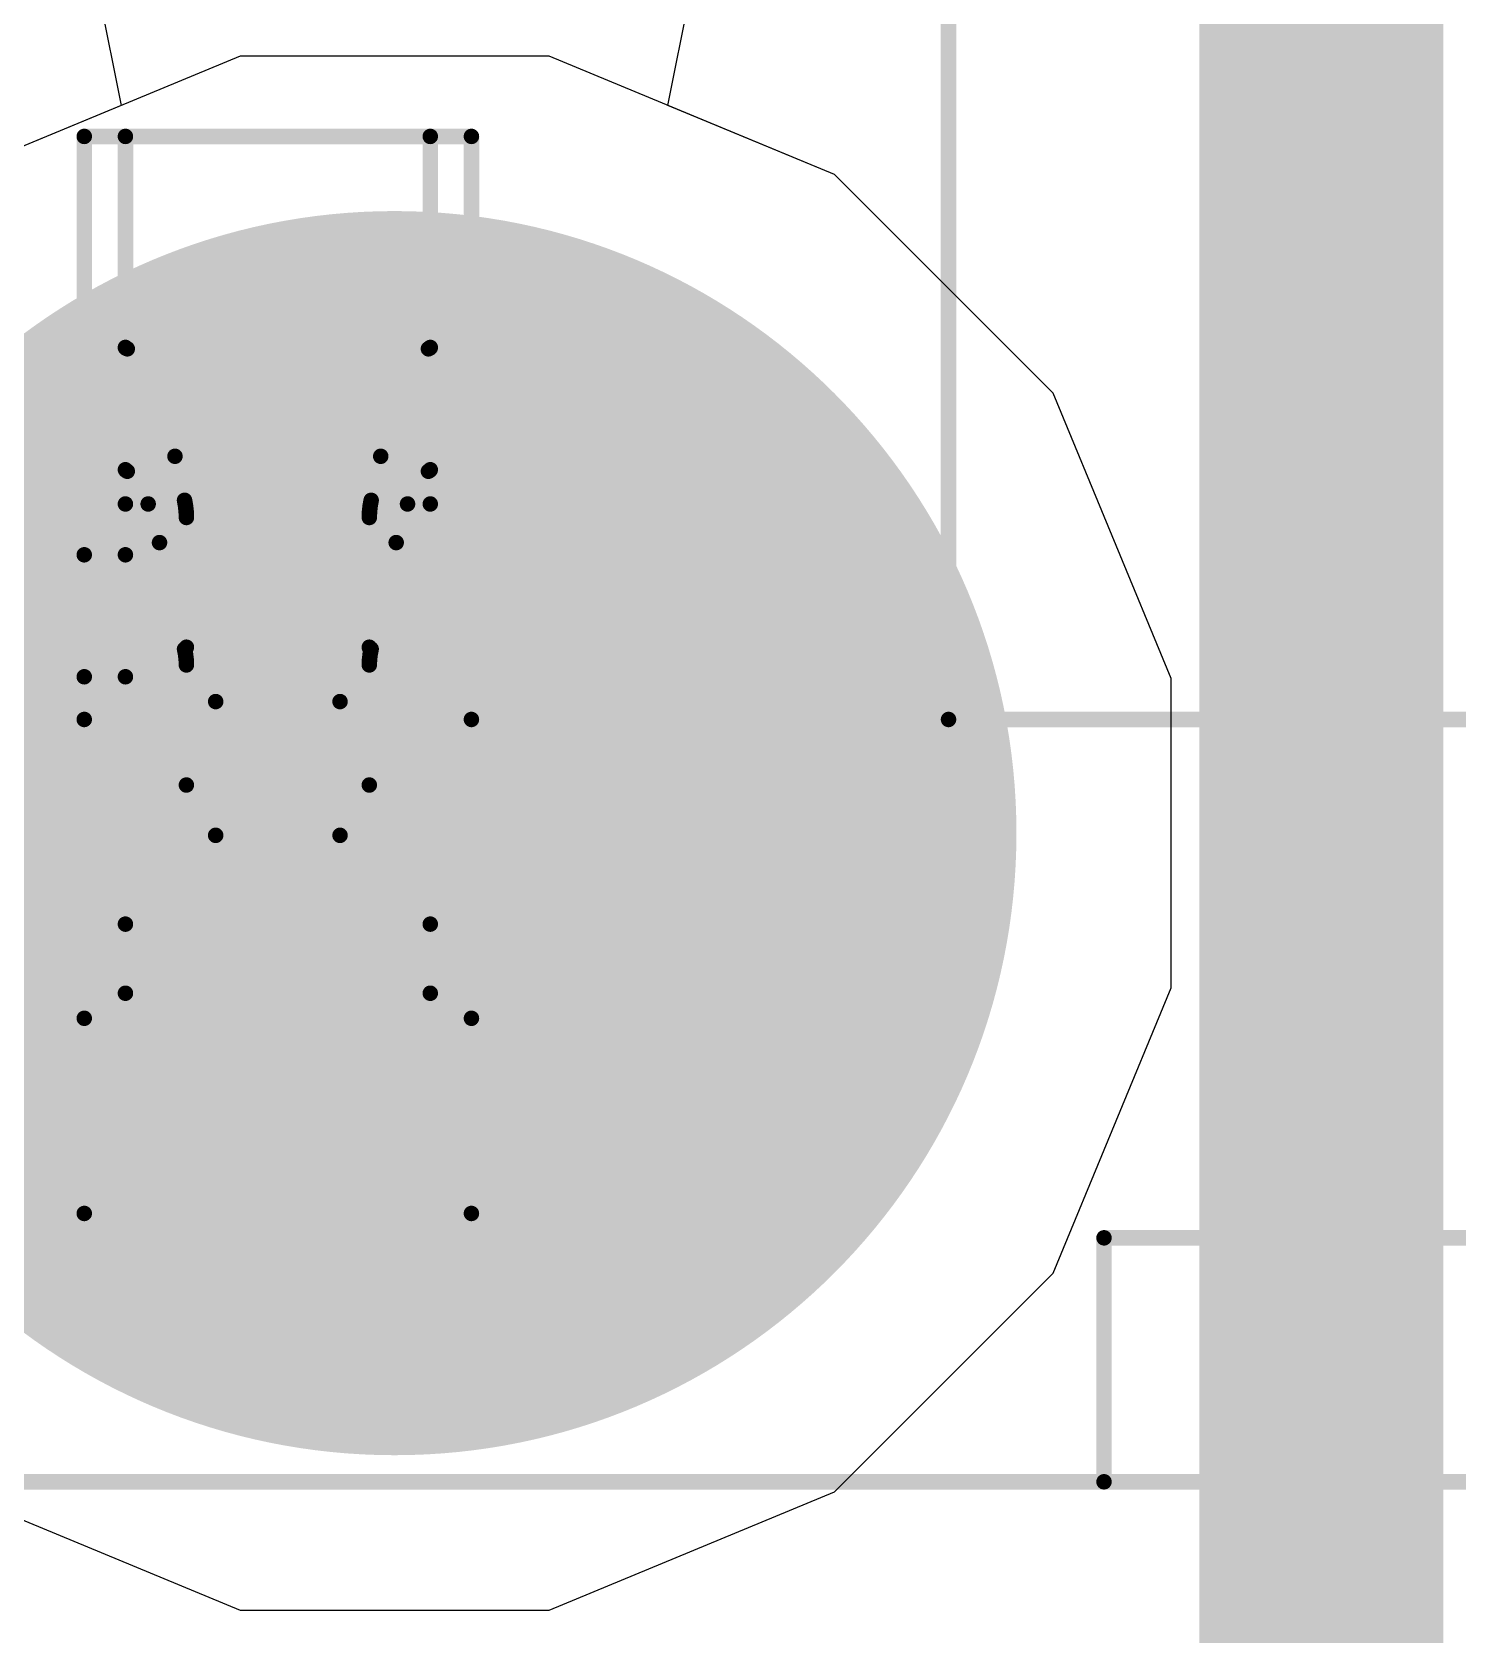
# Model space of a CAD drawing. Header units: inches. Extents: x -6 to 5433, y -4 to 5447.
# Drawn here: x 24.253 to 25.423, y 26.169 to 27.484 of the extents above; entities that cross this region are included whole.
import ezdxf

# ---------------------------------------------------------------- set-up
doc = ezdxf.new("R2010")
doc.units = ezdxf.units.IN
for name, color, linetype in [('Bottom Solder', 6, 'Continuous'), ('Drill Drawing', 1, 'Continuous'), ('Ground', 16, 'Continuous'), ('Mechanical 4', 56, 'Continuous'), ('Pad Holes', 156, 'Continuous'), ('Power', 76, 'Continuous'), ('Top Layer', 1, 'Continuous'), ('Top Overlay', 2, 'Continuous'), ('Top Solder', 216, 'Continuous')]:
    doc.layers.add(name, color=color, linetype=linetype)

msp = doc.modelspace()

# ---------------------------------------------------------------- hatches: boundary and pattern name
at = {"layer": 'Bottom Solder'}
h = msp.add_hatch(color=6, dxfattribs=at)
edge = h.paths.add_edge_path()
edge.add_arc((24.5505986, 26.82674594), 0.1016, 0, 360)
at = {"layer": 'Pad Holes'}
h = msp.add_hatch(color=7, dxfattribs=at)
edge = h.paths.add_edge_path()
edge.add_arc((24.5505986, 26.82674594), 0.50999898, 0, 360)
at = {"layer": 'Top Solder'}
h = msp.add_hatch(color=216, dxfattribs=at)
edge = h.paths.add_edge_path()
edge.add_arc((24.5505986, 26.82674594), 0.1016, 0, 360)

# ---------------------------------------------------------------- linework, layer by layer
at = {"layer": 'Drill Drawing'}
for points in [[(24.4235986, 26.95374594, 0.0508, 0.0508, 0), (24.4235986, 27.08074594, 0.0508, 0.0508, 0)], [(24.4235986, 27.08074594, 0.0508, 0.0508, 0), (24.6775986, 27.08074594, 0.0508, 0.0508, 0)], [(24.6775986, 26.95374594, 0.0508, 0.0508, 0), (24.6775986, 27.08074594, 0.0508, 0.0508, 0)], [(24.2965986, 26.69974594, 0.0508, 0.0508, 0), (24.2965986, 26.95374594, 0.0508, 0.0508, 0)], [(24.2965986, 26.95374594, 0.0508, 0.0508, 0), (24.4235986, 26.95374594, 0.0508, 0.0508, 0)], [(24.6775986, 26.95374594, 0.0508, 0.0508, 0), (24.8045986, 26.95374594, 0.0508, 0.0508, 0)], [(24.8045986, 26.69974594, 0.0508, 0.0508, 0), (24.8045986, 26.95374594, 0.0508, 0.0508, 0)], [(24.2965986, 26.69974594, 0.0508, 0.0508, 0), (24.4235986, 26.69974594, 0.0508, 0.0508, 0)], [(24.4235986, 26.57274594, 0.0508, 0.0508, 0), (24.4235986, 26.69974594, 0.0508, 0.0508, 0)], [(24.6775986, 26.69974594, 0.0508, 0.0508, 0), (24.8045986, 26.69974594, 0.0508, 0.0508, 0)], [(24.6775986, 26.57274594, 0.0508, 0.0508, 0), (24.6775986, 26.69974594, 0.0508, 0.0508, 0)], [(24.4235986, 26.57274594, 0.0508, 0.0508, 0), (24.6775986, 26.57274594, 0.0508, 0.0508, 0)]]:
    msp.add_lwpolyline(points, format="xyseb", dxfattribs=at)
for points in [[(24.4108986, 27.08074594, 0.0254, 0.0254, 1), (24.4362986, 27.08074594, 0.0254, 0.0254, 1)], [(24.4108986, 27.08074594, 0.0254, 0.0254, 1), (24.4362986, 27.08074594, 0.0254, 0.0254, 1)], [(24.6648986, 27.08074594, 0.0254, 0.0254, 1), (24.6902986, 27.08074594, 0.0254, 0.0254, 1)], [(24.6648986, 27.08074594, 0.0254, 0.0254, 1), (24.6902986, 27.08074594, 0.0254, 0.0254, 1)], [(24.2838986, 26.95374594, 0.0254, 0.0254, 1), (24.3092986, 26.95374594, 0.0254, 0.0254, 1)], [(24.2838986, 26.95374594, 0.0254, 0.0254, 1), (24.3092986, 26.95374594, 0.0254, 0.0254, 1)], [(24.4108986, 26.95374594, 0.0254, 0.0254, 1), (24.4362986, 26.95374594, 0.0254, 0.0254, 1)], [(24.4108986, 26.95374594, 0.0254, 0.0254, 1), (24.4362986, 26.95374594, 0.0254, 0.0254, 1)], [(24.6648986, 26.95374594, 0.0254, 0.0254, 1), (24.6902986, 26.95374594, 0.0254, 0.0254, 1)], [(24.6648986, 26.95374594, 0.0254, 0.0254, 1), (24.6902986, 26.95374594, 0.0254, 0.0254, 1)], [(24.7918986, 26.95374594, 0.0254, 0.0254, 1), (24.8172986, 26.95374594, 0.0254, 0.0254, 1)], [(24.7918986, 26.95374594, 0.0254, 0.0254, 1), (24.8172986, 26.95374594, 0.0254, 0.0254, 1)], [(24.2838986, 26.69974594, 0.0254, 0.0254, 1), (24.3092986, 26.69974594, 0.0254, 0.0254, 1)], [(24.2838986, 26.69974594, 0.0254, 0.0254, 1), (24.3092986, 26.69974594, 0.0254, 0.0254, 1)], [(24.4108986, 26.69974594, 0.0254, 0.0254, 1), (24.4362986, 26.69974594, 0.0254, 0.0254, 1)], [(24.4108986, 26.69974594, 0.0254, 0.0254, 1), (24.4362986, 26.69974594, 0.0254, 0.0254, 1)], [(24.6648986, 26.69974594, 0.0254, 0.0254, 1), (24.6902986, 26.69974594, 0.0254, 0.0254, 1)], [(24.6648986, 26.69974594, 0.0254, 0.0254, 1), (24.6902986, 26.69974594, 0.0254, 0.0254, 1)], [(24.7918986, 26.69974594, 0.0254, 0.0254, 1), (24.8172986, 26.69974594, 0.0254, 0.0254, 1)], [(24.7918986, 26.69974594, 0.0254, 0.0254, 1), (24.8172986, 26.69974594, 0.0254, 0.0254, 1)], [(24.4108986, 26.57274594, 0.0254, 0.0254, 1), (24.4362986, 26.57274594, 0.0254, 0.0254, 1)], [(24.4108986, 26.57274594, 0.0254, 0.0254, 1), (24.4362986, 26.57274594, 0.0254, 0.0254, 1)], [(24.6648986, 26.57274594, 0.0254, 0.0254, 1), (24.6902986, 26.57274594, 0.0254, 0.0254, 1)], [(24.6648986, 26.57274594, 0.0254, 0.0254, 1), (24.6902986, 26.57274594, 0.0254, 0.0254, 1)]]:
    msp.add_lwpolyline(points, format="xyseb", close=True, dxfattribs=at)
at = {"layer": 'Ground'}
for p, q in [((24.4238907, 27.46374492), (24.18976874, 27.36676772)), ((24.6773065, 27.46374492), (24.4238907, 27.46374492)), ((24.91142846, 27.36676772), (24.6773065, 27.46374492)), ((25.09062038, 27.1875758), (24.91142846, 27.36676772)), ((25.18759758, 26.95345384), (25.09062038, 27.1875758)), ((25.18759758, 26.70003804), (25.18759758, 26.95345384)), ((25.09062038, 26.46591608), (25.18759758, 26.70003804)), ((24.91142846, 26.28672416), (25.09062038, 26.46591608)), ((24.18976874, 26.28672416), (24.4238907, 26.18974696)), ((24.6773065, 26.18974696), (24.91142846, 26.28672416)), ((24.4238907, 26.18974696), (24.6773065, 26.18974696))]:
    msp.add_line(p, q, dxfattribs=at)
at = {"layer": 'Mechanical 4'}
for points in [[(25.00490554, 26.91994615999999, 0.0127, 0.0127, 0), (25.00490554, 28.06494514, 0.0127, 0.0127, 0)], [(24.2961541, 27.39794622, 0.0127, 0.0127, 0), (24.6136541, 27.39794622, 0.0127, 0.0127, 0)], [(24.2961541, 26.5149457, 0.0127, 0.0127, 0), (24.2961541, 27.39794622, 0.0127, 0.0127, 0)], [(24.32990562, 26.69548128, 0.0127, 0.0127, 0), (24.32990562, 27.39794622, 0.0127, 0.0127, 0)], [(24.57990512, 26.69548128, 0.0127, 0.0127, 0), (24.57990512, 27.39794622, 0.0127, 0.0127, 0)], [(24.6136541, 26.5149457, 0.0127, 0.0127, 0), (24.6136541, 27.39794622, 0.0127, 0.0127, 0)], [(24.3299996, 27.224609, 0.0127, 0.0127, -0.03260548544043373), (24.32990308, 27.22474616, 0.0127, 0.0127, 0)], [(24.32990562, 27.22494682, 0.0127, 0.0127, 0), (24.57990512, 27.22494682, 0.0127, 0.0127, 0)], [(24.33007072, 27.22453788, 0.0127, 0.0127, -0.02828759407678229), (24.33000214, 27.224609, 0.0127, 0.0127, 0)], [(24.3301647, 27.22445914, 0.0127, 0.0127, -0.02675080188148989), (24.33007072, 27.22453788, 0.0127, 0.0127, 0)], [(24.33028916, 27.22437278, 0.0127, 0.0127, -0.02199381127319902), (24.3301647, 27.22445914, 0.0127, 0.0127, 0)], [(24.3304568, 27.22427626, 0.0127, 0.0127, -0.01668692770295471), (24.33028916, 27.22437278, 0.0127, 0.0127, 0)], [(24.33066, 27.22416958, 0.0127, 0.0127, -0.009375562095974897), (24.33045426, 27.22427626, 0.0127, 0.0127, 0)], [(24.33089876, 27.22405528, 0.0127, 0.0127, -0.005205298951942479), (24.33066, 27.22416704, 0.0127, 0.0127, 0)], [(24.33089876, 27.22405528, 0.0127, 0.0127, 0), (24.3311553, 27.2239359, 0.0127, 0.0127, 0)], [(24.3311553, 27.2239359, 0.0127, 0.0127, 0), (24.33142454, 27.22381652, 0.0127, 0.0127, 0)], [(24.33142454, 27.12343572, 0.0127, 0.0127, 0), (24.33142454, 27.22381652, 0.0127, 0.0127, 0)], [(24.33142454, 27.22381652, 0.0127, 0.0127, -0.1798941776662689), (24.37053292, 27.13571154, 0.0127, 0.0127, 0)], [(24.53927782, 27.13571154, 0.0127, 0.0127, -0.1798941776662689), (24.5783862, 27.22381652, 0.0127, 0.0127, 0)], [(24.5783862, 27.22381652, 0.0127, 0.0127, 0), (24.57889674, 27.22405274, 0.0127, 0.0127, 0)], [(24.5783862, 27.12343572, 0.0127, 0.0127, 0), (24.5783862, 27.22381652, 0.0127, 0.0127, 0)], [(24.57889674, 27.22405274, 0.0127, 0.0127, 0), (24.57913296, 27.2241645, 0.0127, 0.0127, 0)], [(24.57934378, 27.22427118, 0.0127, 0.0127, -0.007070259506848981), (24.57913296, 27.2241645, 0.0127, 0.0127, 0)], [(24.57951904, 27.22437024, 0.0127, 0.0127, -0.0122088184011781), (24.57934124, 27.22427118, 0.0127, 0.0127, 0)], [(24.57966128, 27.22446168, 0.0127, 0.0127, -0.02261982998445346), (24.57952158, 27.22437024, 0.0127, 0.0127, 0)], [(24.5797578, 27.22454042, 0.0127, 0.0127, -0.03188108949167547), (24.57965874, 27.22446168, 0.0127, 0.0127, 0)], [(24.57982384, 27.22461408, 0.0127, 0.0127, -0.0374457797131463), (24.5797578, 27.22454042, 0.0127, 0.0127, 0)], [(24.57986956, 27.22468012, 0.0127, 0.0127, -0.03268866420148821), (24.57982384, 27.22461154, 0.0127, 0.0127, 0)], [(24.57990258, 27.22474616, 0.0127, 0.0127, -0.01323434468879839), (24.57986702, 27.22468012, 0.0127, 0.0127, 0)], [(24.37053292, 27.13571154, 0.0127, 0.0127, 0), (24.53927782, 27.13571154, 0.0127, 0.0127, 0)], [(24.37053292, 27.13571154, 0.0127, 0.0127, 0), (24.3783866, 27.0996156, 0.0127, 0.0127, 0)], [(24.53142414, 27.0996156, 0.0127, 0.0127, 0), (24.53927782, 27.13571154, 0.0127, 0.0127, 0)], [(24.33000214, 27.1244949, 0.0127, 0.0127, -0.02859692930715226), (24.32990308, 27.12467778, 0.0127, 0.0127, 0)], [(24.3301647, 27.12429678, 0.0127, 0.0127, -0.05432141868698951), (24.33000468, 27.12449744, 0.0127, 0.0127, 0)], [(24.33028916, 27.1241774, 0.0127, 0.0127, -0.02338615141846713), (24.3301647, 27.12429424, 0.0127, 0.0127, 0)], [(24.33045426, 27.12405294, 0.0127, 0.0127, -0.01856230607963271), (24.33028916, 27.12417994, 0.0127, 0.0127, 0)], [(24.33066, 27.12390816, 0.0127, 0.0127, -0.01073692507753608), (24.33045426, 27.1240504, 0.0127, 0.0127, 0)], [(24.33089876, 27.12375576, 0.0127, 0.0127, -0.006054831022352875), (24.33066254, 27.12390816, 0.0127, 0.0127, 0)], [(24.33089876, 27.1237583, 0.0127, 0.0127, 0), (24.3311553, 27.12359828, 0.0127, 0.0127, 0)], [(24.3311553, 27.12359828, 0.0127, 0.0127, 0), (24.33142454, 27.12343572, 0.0127, 0.0127, 0)], [(24.33142454, 27.12343826, 0.0127, 0.0127, -0.1625908253546253), (24.35786594, 27.0649446, 0.0127, 0.0127, 0)], [(24.5519448, 27.0649446, 0.0127, 0.0127, -0.1625908253546254), (24.5783862, 27.12343826, 0.0127, 0.0127, 0)], [(24.5783862, 27.12343572, 0.0127, 0.0127, 0), (24.57889674, 27.12375322, 0.0127, 0.0127, 0)], [(24.57913296, 27.12390308, 0.0127, 0.0127, -0.004820614353799265), (24.57889674, 27.12375322, 0.0127, 0.0127, 0)], [(24.57934124, 27.12404532, 0.0127, 0.0127, -0.00811995891843198), (24.57913042, 27.12390308, 0.0127, 0.0127, 0)], [(24.57951904, 27.12418248, 0.0127, 0.0127, -0.0137291384438739), (24.57934124, 27.12404786, 0.0127, 0.0127, 0)], [(24.57965874, 27.12429932, 0.0127, 0.0127, -0.02446216592281025), (24.57952158, 27.12417994, 0.0127, 0.0127, 0)], [(24.5797578, 27.124406, 0.0127, 0.0127, -0.03231853505739007), (24.57965874, 27.12429932, 0.0127, 0.0127, 0)], [(24.57982384, 27.12450252, 0.0127, 0.0127, -0.0350414799889044), (24.5797578, 27.124406, 0.0127, 0.0127, 0)], [(24.57986956, 27.12459142, 0.0127, 0.0127, -0.02840446135287089), (24.57982384, 27.12450252, 0.0127, 0.0127, 0)], [(24.57990512, 27.12467524, 0.0127, 0.0127, -0.01102179304966349), (24.57986956, 27.12458888, 0.0127, 0.0127, 0)], [(24.32990562, 27.09661078, 0.0127, 0.0127, 0), (24.348567, 27.09661078, 0.0127, 0.0127, 0)], [(24.3783866, 26.9776575, 0.0127, 0.0127, 0), (24.3783866, 27.0996156, 0.0127, 0.0127, 0)], [(24.3783866, 27.0996156, 0.0127, 0.0127, -0.05365795323389039), (24.37990552, 27.085544, 0.0127, 0.0127, 0)], [(24.52990522, 27.085544, 0.0127, 0.0127, -0.05365795323389057), (24.53142414, 27.0996156, 0.0127, 0.0127, 0)], [(24.53142414, 26.9776575, 0.0127, 0.0127, 0), (24.53142414, 27.0996156, 0.0127, 0.0127, 0)], [(24.56124374, 27.09661078, 0.0127, 0.0127, 0), (24.57990512, 27.09661078, 0.0127, 0.0127, 0)], [(24.37990552, 26.86619468, 0.0127, 0.0127, 0), (24.37990552, 27.085544, 0.0127, 0.0127, 0)], [(24.52990522, 26.86619468, 0.0127, 0.0127, 0), (24.52990522, 27.085544, 0.0127, 0.0127, 0)], [(24.3578634, 27.06494714, 0.0127, 0.0127, 0), (24.3783866, 26.9776575, 0.0127, 0.0127, 0)], [(24.53142414, 26.9776575, 0.0127, 0.0127, 0), (24.5519448, 27.06494714, 0.0127, 0.0127, 0)], [(24.2961541, 27.05494462, 0.0127, 0.0127, 0), (24.32990562, 27.05494462, 0.0127, 0.0127, 0)], [(24.3783866, 26.9776575, 0.0127, 0.0127, -0.05786387190107989), (24.37990552, 26.96463492, 0.0127, 0.0127, 0)], [(24.4039136, 26.93460704, 0.0127, 0.0127, -0.2374801051860469), (24.37990552, 26.97917896, 0.0127, 0.0127, 0)], [(24.52990522, 26.97917896, 0.0127, 0.0127, -0.2374801051860468), (24.50589714, 26.93460704, 0.0127, 0.0127, 0)], [(24.52990522, 26.96463492, 0.0127, 0.0127, -0.05786387190108001), (24.53142414, 26.9776575, 0.0127, 0.0127, 0)], [(24.2961541, 26.95494482, 0.0127, 0.0127, 0), (24.32990562, 26.95494482, 0.0127, 0.0127, 0)], [(24.40391614, 26.93460704, 0.0127, 0.0127, 0), (24.5058946, 26.93460704, 0.0127, 0.0127, 0)], [(24.40391614, 26.82494508, 0.0127, 0.0127, 0), (24.40391614, 26.93460704, 0.0127, 0.0127, 0)], [(24.5058946, 26.82494508, 0.0127, 0.0127, 0), (24.5058946, 26.93460704, 0.0127, 0.0127, 0)], [(23.9786541, 26.91994615999999, 0.0127, 0.0127, 0), (24.2961541, 26.91994615999999, 0.0127, 0.0127, 0)], [(24.6136541, 26.91994615999999, 0.0127, 0.0127, 0), (25.8949063, 26.91994615999999, 0.0127, 0.0127, 0)], [(24.4039136, 26.82494762, 0.0127, 0.0127, -0.2473774779353231), (24.37990552, 26.86619722, 0.0127, 0.0127, 0)], [(24.52990522, 26.86619722, 0.0127, 0.0127, -0.2473774779353234), (24.50589714, 26.82494762, 0.0127, 0.0127, 0)], [(24.40391614, 26.82494508, 0.0127, 0.0127, 0), (24.5058946, 26.82494508, 0.0127, 0.0127, 0)], [(24.32990562, 26.75215376, 0.0127, 0.0127, 0), (24.57990512, 26.75215376, 0.0127, 0.0127, 0)], [(24.32990562, 26.69548128, 0.0127, 0.0127, 0), (24.57990512, 26.69548128, 0.0127, 0.0127, 0)], [(24.2961541, 26.67494538, 0.0127, 0.0127, 0), (24.6136541, 26.67494538, 0.0127, 0.0127, 0)], [(24.2961541, 26.5149457, 0.0127, 0.0127, 0), (24.6136541, 26.5149457, 0.0127, 0.0127, 0)], [(25.13240592, 26.49494574, 0.0127, 0.0127, 0), (26.37240598, 26.49494574, 0.0127, 0.0127, 0)], [(25.13240592, 26.29494614, 0.0127, 0.0127, 0), (25.13240592, 26.49494574, 0.0127, 0.0127, 0)], [(3.36240628, 26.29494614, 0.0127, 0.0127, 0), (27.13240446, 26.29494614, 0.0127, 0.0127, 0)]]:
    msp.add_lwpolyline(points, format="xyseb", dxfattribs=at)
for points in [[(24.2929791, 27.39794622, 0.00635, 0.00635, 1), (24.2993291, 27.39794622, 0.00635, 0.00635, 1)], [(24.2929791, 27.39794622, 0.00635, 0.00635, 1), (24.2993291, 27.39794622, 0.00635, 0.00635, 1)], [(24.32673062, 27.39794622, 0.00635, 0.00635, 1), (24.33308062, 27.39794622, 0.00635, 0.00635, 1)], [(24.57673012, 27.39794622, 0.00635, 0.00635, 1), (24.58308012, 27.39794622, 0.00635, 0.00635, 1)], [(24.6104791, 27.39794622, 0.00635, 0.00635, 1), (24.6168291, 27.39794622, 0.00635, 0.00635, 1)], [(24.6104791, 27.39794622, 0.00635, 0.00635, 1), (24.6168291, 27.39794622, 0.00635, 0.00635, 1)], [(24.32672808, 27.22474616, 0.00635, 0.00635, 1), (24.33307808, 27.22474616, 0.00635, 0.00635, 1)], [(24.32673062, 27.22494682, 0.00635, 0.00635, 1), (24.33308062, 27.22494682, 0.00635, 0.00635, 1)], [(24.3268246, 27.224609, 0.00635, 0.00635, 1), (24.3331746, 27.224609, 0.00635, 0.00635, 1)], [(24.32682714, 27.224609, 0.00635, 0.00635, 1), (24.33317714, 27.224609, 0.00635, 0.00635, 1)], [(24.32689572, 27.22453788, 0.00635, 0.00635, 1), (24.33324572, 27.22453788, 0.00635, 0.00635, 1)], [(24.32689572, 27.22453788, 0.00635, 0.00635, 1), (24.33324572, 27.22453788, 0.00635, 0.00635, 1)], [(24.3269897, 27.22445914, 0.00635, 0.00635, 1), (24.3333397, 27.22445914, 0.00635, 0.00635, 1)], [(24.3269897, 27.22445914, 0.00635, 0.00635, 1), (24.3333397, 27.22445914, 0.00635, 0.00635, 1)], [(24.32711416, 27.22437278, 0.00635, 0.00635, 1), (24.33346416, 27.22437278, 0.00635, 0.00635, 1)], [(24.32711416, 27.22437278, 0.00635, 0.00635, 1), (24.33346416, 27.22437278, 0.00635, 0.00635, 1)], [(24.32727926, 27.22427626, 0.00635, 0.00635, 1), (24.33362926, 27.22427626, 0.00635, 0.00635, 1)], [(24.3272818, 27.22427626, 0.00635, 0.00635, 1), (24.3336318, 27.22427626, 0.00635, 0.00635, 1)], [(24.327485, 27.22416958, 0.00635, 0.00635, 1), (24.333835, 27.22416958, 0.00635, 0.00635, 1)], [(24.327485, 27.22416704, 0.00635, 0.00635, 1), (24.333835, 27.22416704, 0.00635, 0.00635, 1)], [(24.32772376, 27.22405528, 0.00635, 0.00635, 1), (24.33407376, 27.22405528, 0.00635, 0.00635, 1)], [(24.32772376, 27.22405528, 0.00635, 0.00635, 1), (24.33407376, 27.22405528, 0.00635, 0.00635, 1)], [(24.3279803, 27.2239359, 0.00635, 0.00635, 1), (24.3343303, 27.2239359, 0.00635, 0.00635, 1)], [(24.3279803, 27.2239359, 0.00635, 0.00635, 1), (24.3343303, 27.2239359, 0.00635, 0.00635, 1)], [(24.32824954, 27.22381652, 0.00635, 0.00635, 1), (24.33459954, 27.22381652, 0.00635, 0.00635, 1)], [(24.32824954, 27.22381652, 0.00635, 0.00635, 1), (24.33459954, 27.22381652, 0.00635, 0.00635, 1)], [(24.32824954, 27.22381652, 0.00635, 0.00635, 1), (24.33459954, 27.22381652, 0.00635, 0.00635, 1)], [(24.5752112, 27.22381652, 0.00635, 0.00635, 1), (24.5815612, 27.22381652, 0.00635, 0.00635, 1)], [(24.5752112, 27.22381652, 0.00635, 0.00635, 1), (24.5815612, 27.22381652, 0.00635, 0.00635, 1)], [(24.5752112, 27.22381652, 0.00635, 0.00635, 1), (24.5815612, 27.22381652, 0.00635, 0.00635, 1)], [(24.57572174, 27.22405274, 0.00635, 0.00635, 1), (24.58207174, 27.22405274, 0.00635, 0.00635, 1)], [(24.57572174, 27.22405274, 0.00635, 0.00635, 1), (24.58207174, 27.22405274, 0.00635, 0.00635, 1)], [(24.57595796, 27.2241645, 0.00635, 0.00635, 1), (24.58230796, 27.2241645, 0.00635, 0.00635, 1)], [(24.57595796, 27.2241645, 0.00635, 0.00635, 1), (24.58230796, 27.2241645, 0.00635, 0.00635, 1)], [(24.57616624, 27.22427118, 0.00635, 0.00635, 1), (24.58251624, 27.22427118, 0.00635, 0.00635, 1)], [(24.57616878, 27.22427118, 0.00635, 0.00635, 1), (24.58251878, 27.22427118, 0.00635, 0.00635, 1)], [(24.57634404, 27.22437024, 0.00635, 0.00635, 1), (24.58269404, 27.22437024, 0.00635, 0.00635, 1)], [(24.57634658, 27.22437024, 0.00635, 0.00635, 1), (24.58269658, 27.22437024, 0.00635, 0.00635, 1)], [(24.57648374, 27.22446168, 0.00635, 0.00635, 1), (24.58283374, 27.22446168, 0.00635, 0.00635, 1)], [(24.57648628, 27.22446168, 0.00635, 0.00635, 1), (24.58283628, 27.22446168, 0.00635, 0.00635, 1)], [(24.5765828, 27.22454042, 0.00635, 0.00635, 1), (24.5829328, 27.22454042, 0.00635, 0.00635, 1)], [(24.5765828, 27.22454042, 0.00635, 0.00635, 1), (24.5829328, 27.22454042, 0.00635, 0.00635, 1)], [(24.57664884, 27.22461408, 0.00635, 0.00635, 1), (24.58299884, 27.22461408, 0.00635, 0.00635, 1)], [(24.57664884, 27.22461154, 0.00635, 0.00635, 1), (24.58299884, 27.22461154, 0.00635, 0.00635, 1)], [(24.57669202, 27.22468012, 0.00635, 0.00635, 1), (24.58304202, 27.22468012, 0.00635, 0.00635, 1)], [(24.57669456, 27.22468012, 0.00635, 0.00635, 1), (24.58304456, 27.22468012, 0.00635, 0.00635, 1)], [(24.57672758, 27.22474616, 0.00635, 0.00635, 1), (24.58307758, 27.22474616, 0.00635, 0.00635, 1)], [(24.57673012, 27.22494682, 0.00635, 0.00635, 1), (24.58308012, 27.22494682, 0.00635, 0.00635, 1)], [(24.36735792, 27.13571154, 0.00635, 0.00635, 1), (24.37370792, 27.13571154, 0.00635, 0.00635, 1)], [(24.36735792, 27.13571154, 0.00635, 0.00635, 1), (24.37370792, 27.13571154, 0.00635, 0.00635, 1)], [(24.36735792, 27.13571154, 0.00635, 0.00635, 1), (24.37370792, 27.13571154, 0.00635, 0.00635, 1)], [(24.53610282, 27.13571154, 0.00635, 0.00635, 1), (24.54245282, 27.13571154, 0.00635, 0.00635, 1)], [(24.53610282, 27.13571154, 0.00635, 0.00635, 1), (24.54245282, 27.13571154, 0.00635, 0.00635, 1)], [(24.53610282, 27.13571154, 0.00635, 0.00635, 1), (24.54245282, 27.13571154, 0.00635, 0.00635, 1)], [(24.32672808, 27.12467778, 0.00635, 0.00635, 1), (24.33307808, 27.12467778, 0.00635, 0.00635, 1)], [(24.32682714, 27.1244949, 0.00635, 0.00635, 1), (24.33317714, 27.1244949, 0.00635, 0.00635, 1)], [(24.32682968, 27.12449744, 0.00635, 0.00635, 1), (24.33317968, 27.12449744, 0.00635, 0.00635, 1)], [(24.3269897, 27.12429678, 0.00635, 0.00635, 1), (24.3333397, 27.12429678, 0.00635, 0.00635, 1)], [(24.3269897, 27.12429424, 0.00635, 0.00635, 1), (24.3333397, 27.12429424, 0.00635, 0.00635, 1)], [(24.32711416, 27.12417994, 0.00635, 0.00635, 1), (24.33346416, 27.12417994, 0.00635, 0.00635, 1)], [(24.32711416, 27.1241774, 0.00635, 0.00635, 1), (24.33346416, 27.1241774, 0.00635, 0.00635, 1)], [(24.32727926, 27.12405294, 0.00635, 0.00635, 1), (24.33362926, 27.12405294, 0.00635, 0.00635, 1)], [(24.32727926, 27.1240504, 0.00635, 0.00635, 1), (24.33362926, 27.1240504, 0.00635, 0.00635, 1)], [(24.327485, 27.12390816, 0.00635, 0.00635, 1), (24.333835, 27.12390816, 0.00635, 0.00635, 1)], [(24.32748754, 27.12390816, 0.00635, 0.00635, 1), (24.33383754, 27.12390816, 0.00635, 0.00635, 1)], [(24.32772376, 27.1237583, 0.00635, 0.00635, 1), (24.33407376, 27.1237583, 0.00635, 0.00635, 1)], [(24.32772376, 27.12375576, 0.00635, 0.00635, 1), (24.33407376, 27.12375576, 0.00635, 0.00635, 1)], [(24.3279803, 27.12359828, 0.00635, 0.00635, 1), (24.3343303, 27.12359828, 0.00635, 0.00635, 1)], [(24.3279803, 27.12359828, 0.00635, 0.00635, 1), (24.3343303, 27.12359828, 0.00635, 0.00635, 1)], [(24.32824954, 27.12343826, 0.00635, 0.00635, 1), (24.33459954, 27.12343826, 0.00635, 0.00635, 1)], [(24.32824954, 27.12343572, 0.00635, 0.00635, 1), (24.33459954, 27.12343572, 0.00635, 0.00635, 1)], [(24.32824954, 27.12343572, 0.00635, 0.00635, 1), (24.33459954, 27.12343572, 0.00635, 0.00635, 1)], [(24.5752112, 27.12343826, 0.00635, 0.00635, 1), (24.5815612, 27.12343826, 0.00635, 0.00635, 1)], [(24.5752112, 27.12343572, 0.00635, 0.00635, 1), (24.5815612, 27.12343572, 0.00635, 0.00635, 1)], [(24.5752112, 27.12343572, 0.00635, 0.00635, 1), (24.5815612, 27.12343572, 0.00635, 0.00635, 1)], [(24.57572174, 27.12375322, 0.00635, 0.00635, 1), (24.58207174, 27.12375322, 0.00635, 0.00635, 1)], [(24.57572174, 27.12375322, 0.00635, 0.00635, 1), (24.58207174, 27.12375322, 0.00635, 0.00635, 1)], [(24.57595542, 27.12390308, 0.00635, 0.00635, 1), (24.58230542, 27.12390308, 0.00635, 0.00635, 1)], [(24.57595796, 27.12390308, 0.00635, 0.00635, 1), (24.58230796, 27.12390308, 0.00635, 0.00635, 1)], [(24.57616624, 27.12404786, 0.00635, 0.00635, 1), (24.58251624, 27.12404786, 0.00635, 0.00635, 1)], [(24.57616624, 27.12404532, 0.00635, 0.00635, 1), (24.58251624, 27.12404532, 0.00635, 0.00635, 1)], [(24.57634404, 27.12418248, 0.00635, 0.00635, 1), (24.58269404, 27.12418248, 0.00635, 0.00635, 1)], [(24.57634658, 27.12417994, 0.00635, 0.00635, 1), (24.58269658, 27.12417994, 0.00635, 0.00635, 1)], [(24.57648374, 27.12429932, 0.00635, 0.00635, 1), (24.58283374, 27.12429932, 0.00635, 0.00635, 1)], [(24.57648374, 27.12429932, 0.00635, 0.00635, 1), (24.58283374, 27.12429932, 0.00635, 0.00635, 1)], [(24.5765828, 27.124406, 0.00635, 0.00635, 1), (24.5829328, 27.124406, 0.00635, 0.00635, 1)], [(24.5765828, 27.124406, 0.00635, 0.00635, 1), (24.5829328, 27.124406, 0.00635, 0.00635, 1)], [(24.57664884, 27.12450252, 0.00635, 0.00635, 1), (24.58299884, 27.12450252, 0.00635, 0.00635, 1)], [(24.57664884, 27.12450252, 0.00635, 0.00635, 1), (24.58299884, 27.12450252, 0.00635, 0.00635, 1)], [(24.57669456, 27.12459142, 0.00635, 0.00635, 1), (24.58304456, 27.12459142, 0.00635, 0.00635, 1)], [(24.57669456, 27.12458888, 0.00635, 0.00635, 1), (24.58304456, 27.12458888, 0.00635, 0.00635, 1)], [(24.57673012, 27.12467524, 0.00635, 0.00635, 1), (24.58308012, 27.12467524, 0.00635, 0.00635, 1)], [(24.32673062, 27.09661078, 0.00635, 0.00635, 1), (24.33308062, 27.09661078, 0.00635, 0.00635, 1)], [(24.345392, 27.09661078, 0.00635, 0.00635, 1), (24.351742, 27.09661078, 0.00635, 0.00635, 1)], [(24.3752116, 27.0996156, 0.00635, 0.00635, 1), (24.3815616, 27.0996156, 0.00635, 0.00635, 1)], [(24.3752116, 27.0996156, 0.00635, 0.00635, 1), (24.3815616, 27.0996156, 0.00635, 0.00635, 1)], [(24.3752116, 27.0996156, 0.00635, 0.00635, 1), (24.3815616, 27.0996156, 0.00635, 0.00635, 1)], [(24.52824914, 27.0996156, 0.00635, 0.00635, 1), (24.53459914, 27.0996156, 0.00635, 0.00635, 1)], [(24.52824914, 27.0996156, 0.00635, 0.00635, 1), (24.53459914, 27.0996156, 0.00635, 0.00635, 1)], [(24.52824914, 27.0996156, 0.00635, 0.00635, 1), (24.53459914, 27.0996156, 0.00635, 0.00635, 1)], [(24.55806874, 27.09661078, 0.00635, 0.00635, 1), (24.56441874, 27.09661078, 0.00635, 0.00635, 1)], [(24.57673012, 27.09661078, 0.00635, 0.00635, 1), (24.58308012, 27.09661078, 0.00635, 0.00635, 1)], [(24.37673052, 27.085544, 0.00635, 0.00635, 1), (24.38308052, 27.085544, 0.00635, 0.00635, 1)], [(24.37673052, 27.085544, 0.00635, 0.00635, 1), (24.38308052, 27.085544, 0.00635, 0.00635, 1)], [(24.52673022, 27.085544, 0.00635, 0.00635, 1), (24.53308022, 27.085544, 0.00635, 0.00635, 1)], [(24.52673022, 27.085544, 0.00635, 0.00635, 1), (24.53308022, 27.085544, 0.00635, 0.00635, 1)], [(24.3546884, 27.06494714, 0.00635, 0.00635, 1), (24.3610384, 27.06494714, 0.00635, 0.00635, 1)], [(24.35469094, 27.0649446, 0.00635, 0.00635, 1), (24.36104094, 27.0649446, 0.00635, 0.00635, 1)], [(24.5487698, 27.06494714, 0.00635, 0.00635, 1), (24.5551198, 27.06494714, 0.00635, 0.00635, 1)], [(24.5487698, 27.0649446, 0.00635, 0.00635, 1), (24.5551198, 27.0649446, 0.00635, 0.00635, 1)], [(24.2929791, 27.05494462, 0.00635, 0.00635, 1), (24.2993291, 27.05494462, 0.00635, 0.00635, 1)], [(24.32673062, 27.05494462, 0.00635, 0.00635, 1), (24.33308062, 27.05494462, 0.00635, 0.00635, 1)], [(24.3752116, 26.9776575, 0.00635, 0.00635, 1), (24.3815616, 26.9776575, 0.00635, 0.00635, 1)], [(24.3752116, 26.9776575, 0.00635, 0.00635, 1), (24.3815616, 26.9776575, 0.00635, 0.00635, 1)], [(24.3752116, 26.9776575, 0.00635, 0.00635, 1), (24.3815616, 26.9776575, 0.00635, 0.00635, 1)], [(24.37673052, 26.97917896, 0.00635, 0.00635, 1), (24.38308052, 26.97917896, 0.00635, 0.00635, 1)], [(24.52673022, 26.97917896, 0.00635, 0.00635, 1), (24.53308022, 26.97917896, 0.00635, 0.00635, 1)], [(24.52824914, 26.9776575, 0.00635, 0.00635, 1), (24.53459914, 26.9776575, 0.00635, 0.00635, 1)], [(24.52824914, 26.9776575, 0.00635, 0.00635, 1), (24.53459914, 26.9776575, 0.00635, 0.00635, 1)], [(24.52824914, 26.9776575, 0.00635, 0.00635, 1), (24.53459914, 26.9776575, 0.00635, 0.00635, 1)], [(24.37673052, 26.96463492, 0.00635, 0.00635, 1), (24.38308052, 26.96463492, 0.00635, 0.00635, 1)], [(24.52673022, 26.96463492, 0.00635, 0.00635, 1), (24.53308022, 26.96463492, 0.00635, 0.00635, 1)], [(24.2929791, 26.95494482, 0.00635, 0.00635, 1), (24.2993291, 26.95494482, 0.00635, 0.00635, 1)], [(24.32673062, 26.95494482, 0.00635, 0.00635, 1), (24.33308062, 26.95494482, 0.00635, 0.00635, 1)], [(24.4007386, 26.93460704, 0.00635, 0.00635, 1), (24.4070886, 26.93460704, 0.00635, 0.00635, 1)], [(24.40074114, 26.93460704, 0.00635, 0.00635, 1), (24.40709114, 26.93460704, 0.00635, 0.00635, 1)], [(24.40074114, 26.93460704, 0.00635, 0.00635, 1), (24.40709114, 26.93460704, 0.00635, 0.00635, 1)], [(24.5027196, 26.93460704, 0.00635, 0.00635, 1), (24.5090696, 26.93460704, 0.00635, 0.00635, 1)], [(24.5027196, 26.93460704, 0.00635, 0.00635, 1), (24.5090696, 26.93460704, 0.00635, 0.00635, 1)], [(24.50272214, 26.93460704, 0.00635, 0.00635, 1), (24.50907214, 26.93460704, 0.00635, 0.00635, 1)], [(24.2929791, 26.91994615999999, 0.00635, 0.00635, 1), (24.2993291, 26.91994615999999, 0.00635, 0.00635, 1)], [(24.6104791, 26.91994615999999, 0.00635, 0.00635, 1), (24.6168291, 26.91994615999999, 0.00635, 0.00635, 1)], [(25.00173054, 26.91994615999999, 0.00635, 0.00635, 1), (25.00808054, 26.91994615999999, 0.00635, 0.00635, 1)], [(24.37673052, 26.86619722, 0.00635, 0.00635, 1), (24.38308052, 26.86619722, 0.00635, 0.00635, 1)], [(24.37673052, 26.86619468, 0.00635, 0.00635, 1), (24.38308052, 26.86619468, 0.00635, 0.00635, 1)], [(24.52673022, 26.86619722, 0.00635, 0.00635, 1), (24.53308022, 26.86619722, 0.00635, 0.00635, 1)], [(24.52673022, 26.86619468, 0.00635, 0.00635, 1), (24.53308022, 26.86619468, 0.00635, 0.00635, 1)], [(24.4007386, 26.82494762, 0.00635, 0.00635, 1), (24.4070886, 26.82494762, 0.00635, 0.00635, 1)], [(24.40074114, 26.82494508, 0.00635, 0.00635, 1), (24.40709114, 26.82494508, 0.00635, 0.00635, 1)], [(24.40074114, 26.82494508, 0.00635, 0.00635, 1), (24.40709114, 26.82494508, 0.00635, 0.00635, 1)], [(24.5027196, 26.82494508, 0.00635, 0.00635, 1), (24.5090696, 26.82494508, 0.00635, 0.00635, 1)], [(24.5027196, 26.82494508, 0.00635, 0.00635, 1), (24.5090696, 26.82494508, 0.00635, 0.00635, 1)], [(24.50272214, 26.82494762, 0.00635, 0.00635, 1), (24.50907214, 26.82494762, 0.00635, 0.00635, 1)], [(24.32673062, 26.75215376, 0.00635, 0.00635, 1), (24.33308062, 26.75215376, 0.00635, 0.00635, 1)], [(24.57673012, 26.75215376, 0.00635, 0.00635, 1), (24.58308012, 26.75215376, 0.00635, 0.00635, 1)], [(24.32673062, 26.69548128, 0.00635, 0.00635, 1), (24.33308062, 26.69548128, 0.00635, 0.00635, 1)], [(24.32673062, 26.69548128, 0.00635, 0.00635, 1), (24.33308062, 26.69548128, 0.00635, 0.00635, 1)], [(24.57673012, 26.69548128, 0.00635, 0.00635, 1), (24.58308012, 26.69548128, 0.00635, 0.00635, 1)], [(24.57673012, 26.69548128, 0.00635, 0.00635, 1), (24.58308012, 26.69548128, 0.00635, 0.00635, 1)], [(24.2929791, 26.67494538, 0.00635, 0.00635, 1), (24.2993291, 26.67494538, 0.00635, 0.00635, 1)], [(24.6104791, 26.67494538, 0.00635, 0.00635, 1), (24.6168291, 26.67494538, 0.00635, 0.00635, 1)], [(24.2929791, 26.5149457, 0.00635, 0.00635, 1), (24.2993291, 26.5149457, 0.00635, 0.00635, 1)], [(24.2929791, 26.5149457, 0.00635, 0.00635, 1), (24.2993291, 26.5149457, 0.00635, 0.00635, 1)], [(24.6104791, 26.5149457, 0.00635, 0.00635, 1), (24.6168291, 26.5149457, 0.00635, 0.00635, 1)], [(24.6104791, 26.5149457, 0.00635, 0.00635, 1), (24.6168291, 26.5149457, 0.00635, 0.00635, 1)], [(25.12923092, 26.49494574, 0.00635, 0.00635, 1), (25.13558092, 26.49494574, 0.00635, 0.00635, 1)], [(25.12923092, 26.49494574, 0.00635, 0.00635, 1), (25.13558092, 26.49494574, 0.00635, 0.00635, 1)], [(25.12923092, 26.29494614, 0.00635, 0.00635, 1), (25.13558092, 26.29494614, 0.00635, 0.00635, 1)]]:
    msp.add_lwpolyline(points, format="xyseb", close=True, dxfattribs=at)
at = {"layer": 'Power'}
for p, q in [((24.4238907, 27.46374492), (24.18976874, 27.36676772)), ((24.6773065, 27.46374492), (24.4238907, 27.46374492)), ((24.91142846, 27.36676772), (24.6773065, 27.46374492)), ((25.09062038, 27.1875758), (24.91142846, 27.36676772)), ((25.18759758, 26.95345384), (25.09062038, 27.1875758)), ((25.18759758, 26.70003804), (25.18759758, 26.95345384)), ((25.09062038, 26.46591608), (25.18759758, 26.70003804)), ((24.91142846, 26.28672416), (25.09062038, 26.46591608)), ((24.18976874, 26.28672416), (24.4238907, 26.18974696)), ((24.6773065, 26.18974696), (24.91142846, 26.28672416)), ((24.4238907, 26.18974696), (24.6773065, 26.18974696))]:
    msp.add_line(p, q, dxfattribs=at)
at = {"layer": 'Top Layer'}
for p, q in [((24.30109694, 27.55034622), (24.32635978, 27.42334622)), ((24.77483742, 27.42334622), (24.80010026, 27.55034622)), ((24.32635978, 27.42334622), (24.18976874, 27.36676772)), ((24.91142846, 27.36676772), (24.77483742, 27.42334622)), ((25.09062038, 27.1875758), (24.91142846, 27.36676772)), ((25.18759758, 26.95345384), (25.09062038, 27.1875758)), ((25.18759758, 26.70003804), (25.18759758, 26.95345384)), ((25.09062038, 26.46591608), (25.18759758, 26.70003804)), ((24.91142846, 26.28672416), (25.09062038, 26.46591608)), ((24.18976874, 26.28672416), (24.4238907, 26.18974696)), ((24.6773065, 26.18974696), (24.91142846, 26.28672416)), ((24.4238907, 26.18974696), (24.6773065, 26.18974696))]:
    msp.add_line(p, q, dxfattribs=at)
at = {"layer": 'Top Overlay'}
msp.add_lwpolyline([(25.31059962, 25.87174658, 0.1999996, 0.1999996, 0), (25.31059962, 28.15674582, 0.1999996, 0.1999996, 0)], format="xyseb", dxfattribs=at)

doc.saveas('drawing.dxf')
